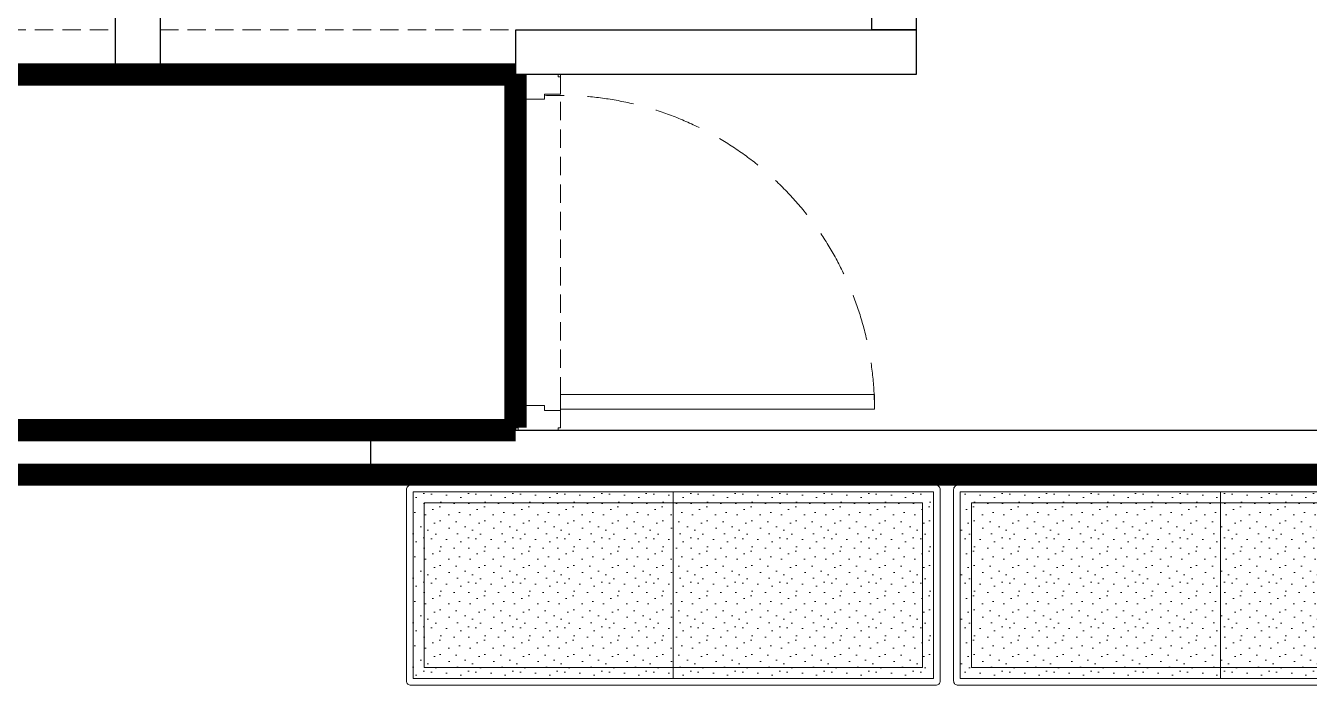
# Model space of a CAD drawing. Header units: feet. Extents: x 5230836 to 5248056, y -5286305 to -5270052.
# Drawn here: x 5234536 to 5237422, y -5274217 to -5272734 of the extents above; entities that cross this region are included whole.
import ezdxf

# ---------------------------------------------------------------- set-up
doc = ezdxf.new("R2010")
doc.units = ezdxf.units.FT
doc.header["$LTSCALE"] = 33
doc.header["$MEASUREMENT"] = 0
for name, pattern in [('a_p6_plan_L18$0$HIDDEN', [0.375, 0.25, -0.125]), ('ACAD_ISO03W100', [30, 12, -18]), ('HIDDEN2', [4.7625, 3.175, -1.5875])]:
    doc.linetypes.add(name, pattern=pattern)
for name, color, linetype, lineweight in [('Door', 2, 'Continuous', 13), ('LENS-CURTAIN', 5, 'a_p6_plan_L18$0$HIDDEN', 9), ('LENS-DOOR', 34, 'Continuous', 20), ('LENS-HATCH', 251, 'Continuous', 5), ('LENS-PARTITION', 21, 'Continuous', 25), ('LK-FF&E FLOOR', 1, 'Continuous', 9), ('LK-FLUTTED FINISH', 20, 'Continuous', 30), ('LK-TILES FINISH', 251, 'Continuous', 5), ('LN-ELEVATION-2', 103, 'Continuous', 20), ('LN-ELEVATION-5', 167, 'Continuous', 5)]:
    doc.layers.add(name, color=color, linetype=linetype, lineweight=lineweight)
doc.layers.add('LAMINATE FINISH', color=80, linetype='Continuous')

# ---------------------------------------------------------------- blocks, each defined once
blk = doc.blocks.new('*U46')
at = {"layer": 'LENS-DOOR'}
for p, q in [((548116.7, 1779282.5), (548116.7, 1778577)), ((548116.7, 1779282.5), (548150, 1779282.5)), ((548150, 1778577), (548150, 1779282.5)), ((547397.3, 1778571.4), (547402.8, 1778571.4)), ((547397.3, 1778481.3), (547397.3, 1778571.4)), ((547402.8, 1778577), (547441.7, 1778577)), ((547402.8, 1778571.4), (547402.8, 1778577)), ((547441.7, 1778540.8), (547441.7, 1778577)), ((548116.7, 1778577), (548150, 1778577)), ((548191.7, 1778577), (548152.8, 1778577)), ((548152.8, 1778540.8), (548152.8, 1778577)), ((548191.7, 1778571.4), (548191.7, 1778577)), ((548197.3, 1778571.4), (548191.7, 1778571.4)), ((548197.3, 1778481.3), (548197.3, 1778571.4)), ((547441.7, 1778540.8), (547452.8, 1778540.8)), ((547452.8, 1778475.8), (547452.8, 1778540.8)), ((548141.7, 1778475.8), (548141.7, 1778540.8)), ((548152.8, 1778540.8), (548141.7, 1778540.8)), ((547397.3, 1778481.3), (547402.8, 1778481.3)), ((547402.8, 1778475.8), (547402.8, 1778481.3)), ((547402.8, 1778475.8), (547452.8, 1778475.8)), ((548191.7, 1778475.8), (548141.7, 1778475.8)), ((548191.7, 1778475.8), (548191.7, 1778481.3)), ((548197.3, 1778481.3), (548191.7, 1778481.3))]:
    blk.add_line(p, q, dxfattribs=at)
at = {"layer": 'LENS-DOOR', "color": 7, "linetype": 'HIDDEN2'}
blk.add_ellipse((548150, 1778577), major_axis=(-705.6, 0), ratio=1, start_param=-1.570791, end_param=0.051209, dxfattribs=at)
blk = doc.blocks.new('2 seater bench')
at = {"layer": 'LENS-HATCH', "lineweight": 0}
h = blk.add_hatch(dxfattribs=at)
h.set_pattern_fill('STIP1', color=177, scale=100, angle=270, pattern_type=2)
h.set_pattern_definition([(270, (6617251.08, -170421.61), (100, -2e-13), [0, -100]), (270, (6617235.08, -170433.61), (100, -2e-13), [0, -100]), (270, (6617211.08, -170428.61), (100, -2e-13), [0, -100]), (270, (6617188.08, -170463.61), (100, -2e-13), [0, -100]), (270, (6617224.08, -170460.61), (100, -2e-13), [0, -100]), (270, (6617248.08, -170487.61), (100, -2e-13), [0, -100]), (270, (6617255.08, -170452.61), (100, -2e-13), [0, -100]), (270, (6617214.08, -170494.61), (100, -2e-13), [0, -100]), (270, (6617182.08, -170489.61), (100, -2e-13), [0, -100]), (270, (6617167.08, -170415.61), (100, -2e-13), [0, -100]), (270, (6617187.08, -170433.61), (100, -2e-13), [0, -100]), (270, (6617168.08, -170447.61), (100, -2e-13), [0, -100]), (270, (6617232.08, -170508.61), (100, -2e-13), [0, -100]), (270, (6617207.08, -170476.61), (100, -2e-13), [0, -100]), (270, (6617240.08, -170468.61), (100, -2e-13), [0, -100]), (270, (6617231.08, -170485.61), (100, -2e-13), [0, -100]), (270, (6617204.08, -170449.61), (100, -2e-13), [0, -100]), (270, (6617258.08, -170477.61), (100, -2e-13), [0, -100]), (270, (6617199.08, -170508.61), (100, -2e-13), [0, -100]), (270, (6617169.08, -170505.61), (100, -2e-13), [0, -100])])
h.paths.add_polyline_path([(585, 210), (0, 210), (0, -210), (585, -210)])
h.paths.add_polyline_path([(0, 245), (0, -210)])
h.paths.add_polyline_path([(-585, 210), (0, 210), (0, -210), (-585, -210)])
at = {"layer": 'LN-ELEVATION-2', "ltscale": 0.5}
for points in [[(-585, 210), (0, 210), (0, -210), (-585, -210)], [(585, 210), (0, 210), (0, -210), (585, -210)]]:
    blk.add_lwpolyline(points, close=True, dxfattribs=at)
at = {"layer": 'LN-ELEVATION-5', "ltscale": 0.5}
blk.add_lwpolyline([(590, 225), (-590, 225, 0.414214), (-600, 215), (-600, -215, 0.414214), (-590, -225), (590, -225, 0.414214), (600, -215), (600, 215, 0.414214)], format="xyb", close=True, dxfattribs=at)
blk.add_lwpolyline([(585, 210), (-585, 210), (-585, -210), (585, -210)], close=True, dxfattribs=at)
at = {"layer": 'LN-ELEVATION-5', "linetype": 'HIDDEN2', "ltscale": 11}
blk.add_lwpolyline([(-560, 185), (560, 185), (560, -185), (-560, -185)], close=True, dxfattribs=at)

msp = doc.modelspace()

# ---------------------------------------------------------------- linework, layer by layer
at = {"layer": 'LAMINATE FINISH', "color": 85, "linetype": 'ACAD_ISO03W100', "ltscale": 0.05, "const_width": 50}
msp.add_lwpolyline([(5235637.4, -5273637.9), (5235637.4, -5272843.5)], dxfattribs=at)
at = {"layer": 'LENS-CURTAIN', "ltscale": 5}
for points in [[(5233938, -5272843.5), (5233938, -5272743.5), (5234738, -5272743.5), (5234738, -5272843.5)], [(5234838, -5272843.5), (5234838, -5272743.5), (5235638, -5272743.5), (5235638, -5272843.5)], [(5235738, -5273643.5), (5235638, -5273643.5), (5235638, -5272843.5), (5235738, -5272843.5)], [(5234412, -5273743.5), (5234412, -5273643.5), (5235312, -5273643.5), (5235312, -5273743.5)]]:
    msp.add_lwpolyline(points, close=True, dxfattribs=at)
at = {"layer": 'LENS-PARTITION'}
for points in [[(5236538, -5272743.5), (5236438, -5272743.5), (5236438, -5270924.5), (5236538, -5270924.5)], [(5234838, -5272843.5), (5234738, -5272843.5), (5234738, -5272053.5), (5234838, -5272053.5)], [(5235638, -5272743.5), (5236538, -5272743.5), (5236538, -5272843.5), (5235638, -5272843.5)], [(5235312, -5273643.5), (5238021.6, -5273643.5), (5238021.6, -5273743.5), (5235312, -5273743.5)]]:
    msp.add_lwpolyline(points, close=True, dxfattribs=at)
at = {"layer": 'LK-FLUTTED FINISH', "linetype": 'ACAD_ISO03W100', "ltscale": 0.05, "const_width": 50}
msp.add_lwpolyline([(5234412, -5273743.5), (5239221.6, -5273743.5)], dxfattribs=at)
at = {"layer": 'LK-TILES FINISH', "color": 212, "linetype": 'ACAD_ISO03W100', "ltscale": 0.05, "const_width": 50}
msp.add_lwpolyline([(5235638, -5272843.5), (5232762, -5272843.5), (5232762, -5273643.5), (5235637.4, -5273643.5)], dxfattribs=at)

# ---------------------------------------------------------------- block references
at = {"layer": 'Door', "rotation": 270}
msp.add_blockref('*U46', (3457161.6, -4725446.2), dxfattribs=at)
at = {"layer": 'LK-FF&E FLOOR'}
for p in [(5235992, -5273992.1), (5237222.2, -5273992.1)]:
    msp.add_blockref('2 seater bench', p, dxfattribs=at)

doc.saveas('drawing.dxf')
